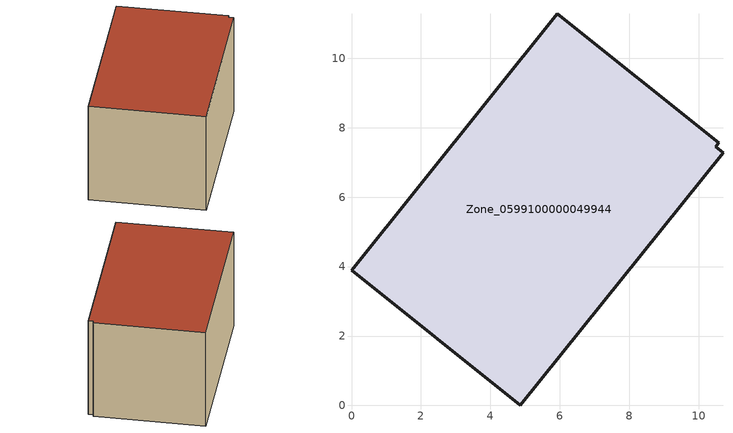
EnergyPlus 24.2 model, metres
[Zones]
Zone_0599100000049944
 floor ground (C_G): 10.58,7.57 10.49,7.45 10.7,7.27 4.86,0 0,3.89 5.92,11.29 z0.39
 wall outside (C_F): 10.58,7.57 5.92,11.29 0,3.89 4.86,0 10.7,7.27 10.49,7.45 10.58,7.57 z0.39:6.28
 roof outside (C_R): 10.49,7.45 10.58,7.57 5.92,11.29 0,3.89 4.86,0 10.7,7.27 z6.28
[BUILDING]
Pand.0599100000049944: North Axis=0; Terrain=City; Loads Convergence Tolerance Value=0.04; Temperature Convergence Tolerance Value=0.4; Solar Distribution=FullExterior; Maximum Number of Warmup Days=25; Minimum Number of Warmup Days=1
[Site:Location]
Rotterdam.The.Hague.AP_ZH_NLD Design_Conditions: Latitude=51.96; Longitude=4.45; Time Zone=1; Elevation=-4.5
[SITE:GROUNDTEMPERATURE:BUILDINGSURFACE]
18, 18, 18, 18, 18, 18, 18, 18, 18, 18, 18, 18
[MATERIAL] Thermal Absorptance=0.9; Solar Absorptance=0.7; Visible Absorptance=0.7
Name | Roughness | Thickness | Conductivity | Density | Specific Heat
G.TI.1946-1964 | MediumSmooth | 0.15 | 1 | 540 | 1210
F.TI.1946-1964 | Rough | 0.3 | 0.857143 | 1920 | 840
R.TI.1946-1964 | MediumRough | 0.2 | 0.277778 | 1500 | 1000
[CONSTRUCTION]
C_G: G.TI.1946-1964
C_F: F.TI.1946-1964
C_R: R.TI.1946-1964
[ZONE]
Zone_0599100000049944: Type=1; Multiplier=1; Ceiling Height=Autocalculate; Volume=Autocalculate; Floor Area=autocalculate; Part of Total Floor Area=Yes
[ZONEINFILTRATION:DESIGNFLOWRATE]
Infil_Zone_0599100000049944: Zone or ZoneList or Space or SpaceList=Zone_0599100000049944; Schedule=AlwaysOn; Design Flow Rate Calculation Method=Flow/Area; Flow Rate per Floor Area=0.003; Constant Term Coefficient=1; Temperature Term Coefficient=0; Velocity Term Coefficient=0; Velocity Squared Term Coefficient=0
[HVACTEMPLATE:ZONE:IDEALLOADSAIRSYSTEM]
Zone_0599100000049944: Maximum Heating Supply Air Temperature=50; Minimum Cooling Supply Air Temperature=13; Maximum Heating Supply Air Humidity Ratio=0.0156; Minimum Cooling Supply Air Humidity Ratio=0.0077; Heating Limit=NoLimit; Cooling Limit=NoLimit; Dehumidification Control Type=ConstantSensibleHeatRatio; Cooling Sensible Heat Ratio=0.7; Dehumidification Setpoint=60; Humidification Control Type=None; Humidification Setpoint=30; Outdoor Air Method=None; Outdoor Air Flow Rate per Person=0.00944; Outdoor Air Flow Rate per Zone Floor Area=0; Outdoor Air Flow Rate per Zone=0; Demand Controlled Ventilation Type=None; Outdoor Air Economizer Type=NoEconomizer; Heat Recovery Type=None; Sensible Heat Recovery Effectiveness=0.7; Latent Heat Recovery Effectiveness=0.65
[ZONECONTROL:THERMOSTAT]
ThermostatControl_Zone_0599100000049944: Zone or ZoneList=Zone_0599100000049944; Control Type Schedule=DualSetpointControlType; Control 1=Thermostat_Zone_0599100000049944; Temperature Difference Between Cutout And Setpoint=0
[THERMOSTATSETPOINT:DUALSETPOINT]
Thermostat_Zone_0599100000049944: Heating Setpoint Temperature Schedule=HeatingSetpoint_Zone_0599100000049944; Cooling Setpoint Temperature Schedule=CoolingSetpoint_Zone_0599100000049944
[SCHEDULE:COMPACT]
HeatingSetpoint_Zone_0599100000049944: Through: 12/31, For: AllDays, Until: 24:00, 21
CoolingSetpoint_Zone_0599100000049944: Through: 12/31, For: AllDays, Until: 24:00, 24
DualSetpointControlType: Through: 12/31, For: AllDays, Until: 24:00, 4
AlwaysOn: Through: 12/31, For: AllDays, Until: 24:00, 1
